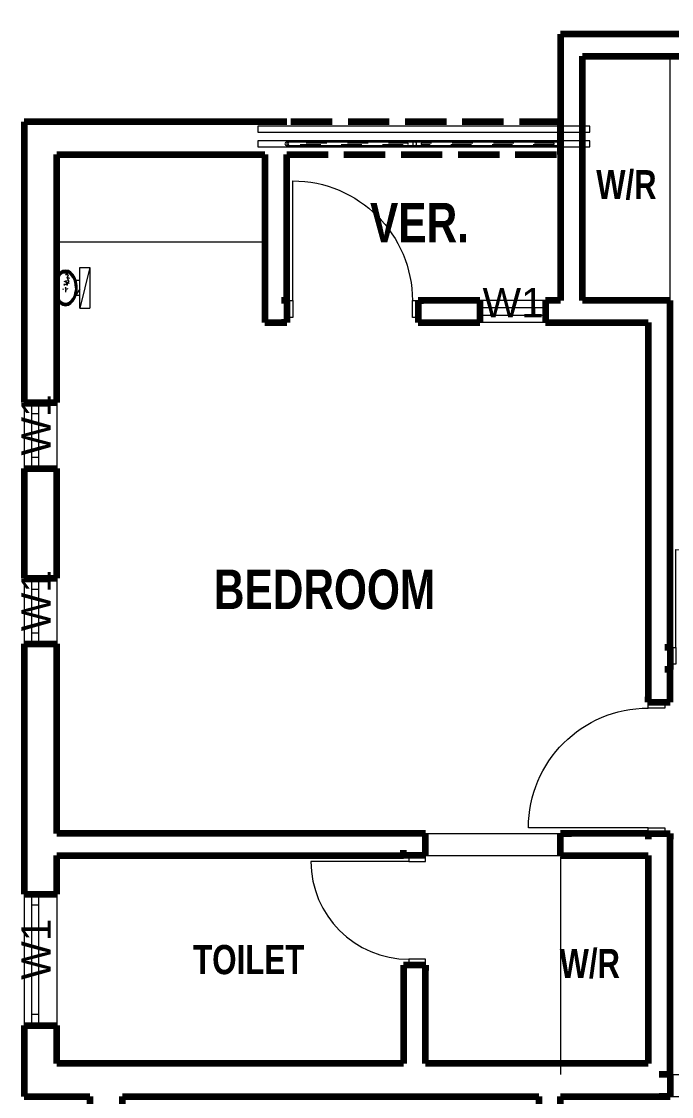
# Model space of a CAD drawing. Header units: millimetres. Extents: x 119896 to 184842, y -80649 to -62433.
# Drawn here: x 176539 to 180992, y -69805 to -62444 of the extents above; entities that cross this region are included whole.
import ezdxf
from ezdxf.enums import TextEntityAlignment as Align

# ---------------------------------------------------------------- set-up
doc = ezdxf.new("R2010")
doc.units = ezdxf.units.MM
doc.header["$MEASUREMENT"] = 0
for name, pattern in [('Dashed', [564.444447, 282.222223, -282.222223]), ('Hidden Line', [391.222223, 282.222223, -109]), ('Small Dashed', [282.222222, 141.111111, -141.111111])]:
    doc.linetypes.add(name, pattern=pattern)
for name, color, linetype, lineweight in [('0_Pen_No__2', 8, 'Continuous', 15), ('Annotation - Text_Pen_No__86_Pen_No__21', 7, 'Continuous', 35), ('ARCHICAD Doors_Pen_No__141', 7, 'Continuous', 120), ('ARCHICAD Window Markers_Pen_No__7', 7, 'Continuous', 35), ('ARCHICAD Windows_Pen_No__141', 7, 'Continuous', 120), ('Structural - Bearing_Pen_No__141', 7, 'Continuous', 120)]:
    doc.layers.add(name, color=color, linetype=linetype, lineweight=lineweight)
for name, color, linetype in [('ARCHICAD Doors', 7, 'Continuous'), ('ARCHICAD Window Markers', 7, 'Continuous'), ('ARCHICAD Windows', 7, 'Continuous'), ('Interior - Stair & Railing', 7, 'Continuous'), ('Structural - Bearing', 7, 'Continuous')]:
    doc.layers.add(name, color=color, linetype=linetype)
for name, color, linetype, lineweight, true_color in [('ARCHICAD Doors_Pen_No__23', 7, 'Continuous', 20, 0xff6600), ('ARCHICAD Doors_Pen_No__3', 7, 'Continuous', 18, 0xff6600), ('ARCHICAD Windows_Pen_No__23', 7, 'Continuous', 20, 0xff6600), ('ARCHICAD Windows_Pen_No__3', 7, 'Continuous', 18, 0xff6600), ('Drawing & Figure_Pen_No__23', 7, 'Continuous', 20, 0xff6600), ('Interior - Stair & Railing_Pen_No__91', 171, 'Continuous', 13, 0xaaaaff)]:
    doc.layers.add(name, color=color, linetype=linetype, lineweight=lineweight, true_color=true_color)
doc.styles.add('GENERATED_STYLE_1', font='arial.ttf')
doc.styles.add('GENERATED_STYLE_2', font='')
doc.styles.get('GENERATED_STYLE_2').set_extended_font_data('Impact', bold=True)

# ---------------------------------------------------------------- blocks, each defined once
blk = doc.blocks.new('Window 24_2')
at = {"layer": 'ARCHICAD Windows_Pen_No__141', "color": 7, "linetype": 'Continuous', "lineweight": 120}
for p, q in [((-225, 50), (-225, 0)), ((-225, 0), (-225, -50)), ((-225, 0), (-225, -50)), ((225, 50), (225, 0)), ((225, 0), (225, -50)), ((225, 0), (225, -50)), ((-225, -50), (-225, -175)), ((225, -50), (225, -175))]:
    blk.add_line(p, q, dxfattribs=at)
at = {"layer": 'ARCHICAD Windows_Pen_No__23', "color": 30, "linetype": 'Continuous', "lineweight": 20, "true_color": 0xff6600}
for p, q in [((-225, 0), (-150, 0)), ((-150, 0), (-150, -50)), ((150, -50), (150, 0)), ((150, 0), (225, 0)), ((-150, -50), (-225, -50)), ((225, -50), (150, -50))]:
    blk.add_line(p, q, dxfattribs=at)
at = {"layer": 'ARCHICAD Windows_Pen_No__3', "color": 30, "linetype": 'Continuous', "lineweight": 18, "true_color": 0xff6600}
for p, q in [((-225, 50), (225, 50)), ((-150, 0), (150, 0)), ((150, -50), (-150, -50)), ((-225, -175), (225, -175))]:
    blk.add_line(p, q, dxfattribs=at)
blk = doc.blocks.new('W Marker 22')
at = {"layer": 'ARCHICAD Window Markers_Pen_No__7', "color": 7, "lineweight": 35, "style": 'GENERATED_STYLE_1'}
blk.add_attdef('AC_MarkerText_1', text='', height=200, dxfattribs=at).set_placement((-205.7, -173.4), align=Align.BOTTOM_LEFT)
blk = doc.blocks.new('Window 24')
at = {"layer": 'ARCHICAD Windows_Pen_No__141', "color": 7, "linetype": 'Continuous', "lineweight": 120}
for p, q in [((-450, 50), (-450, 0)), ((-450, 0), (-450, -50)), ((-450, 0), (-450, -50)), ((450, 50), (450, 0)), ((450, 0), (450, -50)), ((450, 0), (450, -50)), ((-450, -50), (-450, -175)), ((450, -50), (450, -175))]:
    blk.add_line(p, q, dxfattribs=at)
at = {"layer": 'ARCHICAD Windows_Pen_No__23', "color": 30, "linetype": 'Continuous', "lineweight": 20, "true_color": 0xff6600}
for p, q in [((-450, 0), (-375, 0)), ((-375, 0), (-375, -50)), ((375, -50), (375, 0)), ((375, 0), (450, 0)), ((-375, -50), (-450, -50)), ((450, -50), (375, -50))]:
    blk.add_line(p, q, dxfattribs=at)
at = {"layer": 'ARCHICAD Windows_Pen_No__3', "color": 30, "linetype": 'Continuous', "lineweight": 18, "true_color": 0xff6600}
for p, q in [((-450, 50), (450, 50)), ((-375, 0), (375, 0)), ((375, -50), (-375, -50)), ((-450, -175), (450, -175))]:
    blk.add_line(p, q, dxfattribs=at)
blk = doc.blocks.new('Wall_28', base_point=(134969.5, -63130.4))
at = {"layer": 'Structural - Bearing_Pen_No__141', "color": 7, "linetype": 'Continuous', "lineweight": 120}
for p, q in [((134969.5, -65053.9), (135019.5, -65053.9)), ((135019.5, -65053.9), (135069.5, -65053.9)), ((135069.5, -65053.9), (135194.5, -65053.9)), ((134969.5, -65503.9), (135019.5, -65503.9)), ((135019.5, -65503.9), (135069.5, -65503.9)), ((135069.5, -65503.9), (135194.5, -65503.9)), ((134969.5, -66256.7), (135019.5, -66256.7)), ((135019.5, -66256.7), (135069.5, -66256.7)), ((135069.5, -66256.7), (135194.5, -66256.7)), ((134969.5, -66706.7), (135019.5, -66706.7)), ((135019.5, -66706.7), (135069.5, -66706.7)), ((135069.5, -66706.7), (135194.5, -66706.7)), ((134969.5, -68419), (135019.5, -68419)), ((135019.5, -68419), (135069.5, -68419)), ((135069.5, -68419), (135194.5, -68419)), ((134969.5, -69319), (135019.5, -69319)), ((135019.5, -69319), (135069.5, -69319)), ((135069.5, -69319), (135194.5, -69319))]:
    blk.add_line(p, q, dxfattribs=at)
at = {"layer": 'Structural - Bearing_Pen_No__141', "color": 7, "linetype": 'Continuous', "lineweight": 120, "flags": 128}
for points in [[(134969.5, -63130.4), (134969.5, -65053.9)], [(135194.5, -65053.9), (135194.5, -63355.4)], [(134969.5, -65503.9), (134969.5, -66256.7)], [(135194.5, -66256.7), (135194.5, -65503.9)], [(134969.5, -66706.7), (134969.5, -68419)], [(135194.5, -68005.4), (135194.5, -66706.7)], [(135194.5, -68419), (135194.5, -68155.4)], [(134969.5, -69319), (134969.5, -69805.4)], [(135194.5, -69580.4), (135194.5, -69319)]]:
    blk.add_lwpolyline(points, dxfattribs=at)
at = {"layer": 'ARCHICAD Window Markers', "color": 161, "lineweight": 25, "true_color": 0x40a5ff}
ref = blk.add_blockref('W Marker 22', (135194.5, -65278.9), dxfattribs=dict(at, rotation=270))
ref.add_attrib('AC_MarkerText_1', 'W1', dxfattribs={"layer": 'ARCHICAD Window Markers_Pen_No__7', "color": 7, "lineweight": 35, "height": 200, "rotation": 90, "style": 'GENERATED_STYLE_1'}).set_placement((135211.5, -65416), align=Align.BOTTOM_LEFT)
ref = blk.add_blockref('W Marker 22', (135194.5, -66481.7), dxfattribs=dict(at, rotation=270))
ref.add_attrib('AC_MarkerText_1', 'W1', dxfattribs={"layer": 'ARCHICAD Window Markers_Pen_No__7', "color": 7, "lineweight": 35, "height": 200, "rotation": 90, "style": 'GENERATED_STYLE_1'}).set_placement((135211.5, -66618.8), align=Align.BOTTOM_LEFT)
ref = blk.add_blockref('W Marker 22', (135194.5, -68869), dxfattribs=dict(at, rotation=270))
ref.add_attrib('AC_MarkerText_1', 'W1', dxfattribs={"layer": 'ARCHICAD Window Markers_Pen_No__7', "color": 7, "lineweight": 35, "height": 200, "rotation": 90, "style": 'GENERATED_STYLE_1'}).set_placement((135211.5, -69006.1), align=Align.BOTTOM_LEFT)
at = {"layer": 'ARCHICAD Windows', "color": 21, "linetype": 'Continuous', "lineweight": 18, "true_color": 0xff9955, "xscale": -1, "zscale": 1000, "rotation": 90}
for name, p in [('Window 24_2', (135019.5, -65278.9)), ('Window 24_2', (135019.5, -66481.7)), ('Window 24', (135019.5, -68869))]:
    blk.add_blockref(name, p, dxfattribs=at)
blk = doc.blocks.new('Wall_29', base_point=(134969.5, -69805.4))
at = {"layer": 'Structural - Bearing_Pen_No__141', "color": 7, "linetype": 'Continuous', "lineweight": 120, "flags": 128}
for points in [[(137569.5, -69580.4), (135194.5, -69580.4)], [(139244.5, -69580.4), (137719.5, -69580.4)], [(134969.5, -69805.4), (135419.5, -69805.4)], [(135644.5, -69805.4), (138494.5, -69805.4)], [(138644.5, -69805.4), (139394.5, -69805.4)]]:
    blk.add_lwpolyline(points, dxfattribs=at)
blk = doc.blocks.new('Wall_30', base_point=(135419.5, -69805.4))
at = {"layer": 'Structural - Bearing_Pen_No__141', "color": 7, "linetype": 'Continuous', "lineweight": 120}
for p, q in [((135419.5, -70573.9), (135469.5, -70573.9)), ((135469.5, -70573.9), (135519.5, -70573.9)), ((135519.5, -70573.9), (135644.5, -70573.9)), ((135419.5, -71473.9), (135469.5, -71473.9)), ((135469.5, -71473.9), (135519.5, -71473.9)), ((135519.5, -71473.9), (135644.5, -71473.9))]:
    blk.add_line(p, q, dxfattribs=at)
at = {"layer": 'Structural - Bearing_Pen_No__141', "color": 7, "linetype": 'Continuous', "lineweight": 120, "flags": 128}
for points in [[(135419.5, -69805.4), (135419.5, -70573.9)], [(135644.5, -70573.9), (135644.5, -69805.4)], [(135419.5, -71473.9), (135419.5, -74305.4)], [(135644.5, -71805.4), (135644.5, -71473.9)], [(135644.5, -74305.4), (135644.5, -71955.4)]]:
    blk.add_lwpolyline(points, dxfattribs=at)
at = {"layer": 'ARCHICAD Window Markers', "color": 161, "lineweight": 25, "true_color": 0x40a5ff}
ref = blk.add_blockref('W Marker 22', (135644.5, -71023.9), dxfattribs=dict(at, rotation=270))
ref.add_attrib('AC_MarkerText_1', 'W1', dxfattribs={"layer": 'ARCHICAD Window Markers_Pen_No__7', "color": 7, "lineweight": 35, "height": 200, "rotation": 90, "style": 'GENERATED_STYLE_1'}).set_placement((135661.5, -71161.1), align=Align.BOTTOM_LEFT)
at = {"layer": 'ARCHICAD Windows', "color": 21, "linetype": 'Continuous', "lineweight": 18, "true_color": 0xff9955, "xscale": -1, "zscale": 1000, "rotation": 90}
blk.add_blockref('Window 24', (135469.5, -71023.9), dxfattribs=at)
blk = doc.blocks.new('Wall_37', base_point=(138644.5, -74305.4))
at = {"layer": 'Structural - Bearing_Pen_No__141', "color": 7, "linetype": 'Continuous', "lineweight": 120, "flags": 128}
for points in [[(138494.5, -69805.4), (138494.5, -71805.4)], [(138644.5, -74155.4), (138644.5, -69805.4)], [(138494.5, -71955.4), (138494.5, -74155.4)]]:
    blk.add_lwpolyline(points, dxfattribs=at)
blk = doc.blocks.new('Door 24')
at = {"layer": 'ARCHICAD Doors_Pen_No__141', "color": 7, "linetype": 'Continuous', "lineweight": 120}
for p, q in [((-450, 0), (-487, 0)), ((-450, 0), (-487, 0)), ((-450, 0), (-450, -115)), ((-450, 0), (-450, -115)), ((450, 0), (450, -115)), ((450, 0), (450, -115)), ((450, 0), (487, 0)), ((450, 0), (487, 0)), ((-450, -115), (-450, -150)), ((-450, -115), (-450, -150)), ((450, -115), (450, -150)), ((450, -115), (450, -150)), ((-450, -150), (-487, -150)), ((-450, -150), (-487, -150)), ((450, -150), (487, -150)), ((450, -150), (487, -150))]:
    blk.add_line(p, q, dxfattribs=at)
at = {"layer": 'ARCHICAD Doors_Pen_No__23', "color": 30, "linetype": 'Continuous', "lineweight": 20, "true_color": 0xff6600}
for p, q in [((-410, 0), (-450, 0)), ((-450, 0), (-450, -115)), ((-410, -115), (-410, 0)), ((450, 0), (410, 0)), ((410, 0), (410, -115)), ((450, -115), (450, 0)), ((-450, -115), (-410, -115)), ((410, -115), (450, -115))]:
    blk.add_line(p, q, dxfattribs=at)
at = {"layer": 'ARCHICAD Doors_Pen_No__3', "color": 30, "linetype": 'Continuous', "lineweight": 18, "true_color": 0xff6600}
blk.add_line((410, 0), (410, 820), dxfattribs=at)
blk.add_arc((410, 0), 820, 90, 180, dxfattribs=at)
blk = doc.blocks.new('Wall_39', base_point=(139394.5, -69805.4))
at = {"layer": 'Structural - Bearing_Pen_No__141', "color": 7, "linetype": 'Continuous', "lineweight": 120}
for p, q in [((139244.5, -67105.4), (139244.5, -67068.4)), ((139244.5, -67105.4), (139359.5, -67105.4)), ((139359.5, -67105.4), (139394.5, -67105.4)), ((139394.5, -67105.4), (139394.5, -67068.4)), ((139244.5, -68005.4), (139244.5, -68042.4)), ((139244.5, -68005.4), (139359.5, -68005.4)), ((139359.5, -68005.4), (139394.5, -68005.4)), ((139394.5, -68005.4), (139394.5, -68042.4))]:
    blk.add_line(p, q, dxfattribs=at)
at = {"layer": 'Structural - Bearing_Pen_No__141', "color": 7, "linetype": 'Continuous', "lineweight": 120, "flags": 128}
for points in [[(139394.5, -66730.4), (139394.5, -64355.4)], [(139244.5, -64505.4), (139244.5, -65680.4)], [(139244.5, -65830.4), (139244.5, -67105.4)], [(139394.5, -67105.4), (139394.5, -66880.4)], [(139394.5, -69655.4), (139394.5, -68005.4)], [(139244.5, -68155.4), (139244.5, -69580.4)]]:
    blk.add_lwpolyline(points, dxfattribs=at)
at = {"layer": 'ARCHICAD Doors', "color": 21, "linetype": 'Continuous', "lineweight": 18, "true_color": 0xff9955, "xscale": -1, "zscale": 1000, "rotation": 90}
blk.add_blockref('Door 24', (139244.5, -67555.4), dxfattribs=at)
blk = doc.blocks.new('Rectangular Window Opening 24_7')
at = {"layer": 'ARCHICAD Windows_Pen_No__141', "color": 7, "linetype": 'Continuous', "lineweight": 120}
for p, q in [((-462.5, 150), (-537.5, 150)), ((-462.5, 150), (-537.5, 150)), ((-462.5, 0), (-462.5, 150)), ((-462.5, 0), (-462.5, 150)), ((462.5, 0), (462.5, 150)), ((462.5, 0), (462.5, 150)), ((462.5, 150), (537.5, 150)), ((462.5, 150), (537.5, 150)), ((-462.5, 0), (-537.5, 0)), ((-462.5, 0), (-537.5, 0)), ((462.5, 0), (537.5, 0)), ((462.5, 0), (537.5, 0))]:
    blk.add_line(p, q, dxfattribs=at)
at = {"layer": 'ARCHICAD Windows_Pen_No__3', "color": 30, "linetype": 'Continuous', "lineweight": 18, "true_color": 0xff6600}
for p, q in [((-462.5, 150), (462.5, 150)), ((-462.5, 0), (462.5, 0))]:
    blk.add_line(p, q, dxfattribs=at)
blk = doc.blocks.new('Wall_40', base_point=(139394.5, -68005.4))
at = {"layer": 'Structural - Bearing_Pen_No__141', "color": 7, "linetype": 'Continuous', "lineweight": 120}
for p, q in [((137719.5, -68005.4), (137644.5, -68005.4)), ((137719.5, -68155.4), (137719.5, -68005.4)), ((138644.5, -68005.4), (138719.5, -68005.4)), ((138644.5, -68155.4), (138644.5, -68005.4)), ((137719.5, -68155.4), (137644.5, -68155.4)), ((138644.5, -68155.4), (138719.5, -68155.4))]:
    blk.add_line(p, q, dxfattribs=at)
at = {"layer": 'Structural - Bearing_Pen_No__141', "color": 7, "linetype": 'Continuous', "lineweight": 120, "flags": 128}
for points in [[(137719.5, -68005.4), (135194.5, -68005.4)], [(139244.5, -68005.4), (138644.5, -68005.4)], [(135194.5, -68155.4), (137569.5, -68155.4)], [(138644.5, -68155.4), (139244.5, -68155.4)]]:
    blk.add_lwpolyline(points, dxfattribs=at)
at = {"layer": 'ARCHICAD Windows', "color": 21, "linetype": 'Dashed', "lineweight": 18, "true_color": 0xff9955, "zscale": 1000}
blk.add_blockref('Rectangular Window Opening 24_7', (138182, -68155.4), dxfattribs=at)
blk = doc.blocks.new('Door 24_3')
at = {"layer": 'ARCHICAD Doors_Pen_No__141', "color": 7, "linetype": 'Continuous', "lineweight": 120}
for p, q in [((-375, 35), (-412, 35)), ((-375, 35), (-412, 35)), ((-375, 0), (-375, 35)), ((-375, 0), (-375, 35)), ((-375, -115), (-375, 0)), ((-375, -115), (-375, 0)), ((375, 0), (375, 35)), ((375, 0), (375, 35)), ((375, 35), (412, 35)), ((375, 35), (412, 35)), ((375, -115), (375, 0)), ((375, -115), (375, 0)), ((-375, -115), (-412, -115)), ((-375, -115), (-412, -115)), ((375, -115), (412, -115)), ((375, -115), (412, -115))]:
    blk.add_line(p, q, dxfattribs=at)
at = {"layer": 'ARCHICAD Doors_Pen_No__23', "color": 30, "linetype": 'Continuous', "lineweight": 20, "true_color": 0xff6600}
for p, q in [((-335, 0), (-375, 0)), ((-375, 0), (-375, -115)), ((-335, -115), (-335, 0)), ((375, 0), (335, 0)), ((335, 0), (335, -115)), ((375, -115), (375, 0)), ((-375, -115), (-335, -115)), ((335, -115), (375, -115))]:
    blk.add_line(p, q, dxfattribs=at)
at = {"layer": 'ARCHICAD Doors_Pen_No__3', "color": 30, "linetype": 'Continuous', "lineweight": 18, "true_color": 0xff6600}
blk.add_line((335, 0), (335, 670), dxfattribs=at)
blk.add_arc((335, 0), 670, 90, 180, dxfattribs=at)
blk = doc.blocks.new('Wall_41', base_point=(137719.5, -69805.4))
at = {"layer": 'Structural - Bearing_Pen_No__141', "color": 7, "linetype": 'Continuous', "lineweight": 120}
for p, q in [((137569.5, -68155.4), (137569.5, -68118.4)), ((137604.5, -68155.4), (137569.5, -68155.4)), ((137719.5, -68155.4), (137604.5, -68155.4)), ((137719.5, -68155.4), (137719.5, -68118.4)), ((137569.5, -68905.4), (137569.5, -68942.4)), ((137604.5, -68905.4), (137569.5, -68905.4)), ((137719.5, -68905.4), (137604.5, -68905.4)), ((137719.5, -68905.4), (137719.5, -68942.4))]:
    blk.add_line(p, q, dxfattribs=at)
at = {"layer": 'Structural - Bearing_Pen_No__141', "color": 7, "linetype": 'Continuous', "lineweight": 120, "flags": 128}
for points in [[(137569.5, -68905.4), (137569.5, -69580.4)], [(137719.5, -69580.4), (137719.5, -68905.4)]]:
    blk.add_lwpolyline(points, dxfattribs=at)
at = {"layer": 'ARCHICAD Doors', "color": 21, "linetype": 'Continuous', "lineweight": 18, "true_color": 0xff9955, "zscale": 1000, "rotation": 90}
blk.add_blockref('Door 24_3', (137604.5, -68530.4), dxfattribs=at)
blk = doc.blocks.new('Window 24_3')
at = {"layer": 'ARCHICAD Windows_Pen_No__141', "color": 7, "linetype": 'Continuous', "lineweight": 120}
for p, q in [((-225, 50), (-225, 0)), ((-225, 0), (-225, -50)), ((-225, 0), (-225, -50)), ((225, 50), (225, 0)), ((225, 0), (225, -50)), ((225, 0), (225, -50)), ((-225, -50), (-225, -100)), ((225, -50), (225, -100))]:
    blk.add_line(p, q, dxfattribs=at)
at = {"layer": 'ARCHICAD Windows_Pen_No__23', "color": 30, "linetype": 'Continuous', "lineweight": 20, "true_color": 0xff6600}
for p, q in [((-225, 0), (-150, 0)), ((-150, 0), (-150, -50)), ((150, -50), (150, 0)), ((150, 0), (225, 0)), ((-150, -50), (-225, -50)), ((225, -50), (150, -50))]:
    blk.add_line(p, q, dxfattribs=at)
at = {"layer": 'ARCHICAD Windows_Pen_No__3', "color": 30, "linetype": 'Continuous', "lineweight": 18, "true_color": 0xff6600}
for p, q in [((-225, 50), (225, 50)), ((-150, 0), (150, 0)), ((150, -50), (-150, -50)), ((-225, -100), (225, -100))]:
    blk.add_line(p, q, dxfattribs=at)
blk = doc.blocks.new('Wall_44', base_point=(139394.5, -64355.4))
at = {"layer": 'Structural - Bearing_Pen_No__141', "color": 7, "linetype": 'Continuous', "lineweight": 120}
for p, q in [((136769.5, -64355.4), (136732.5, -64355.4)), ((136769.5, -64355.4), (136769.5, -64470.4)), ((137669.5, -64355.4), (137706.5, -64355.4)), ((137669.5, -64355.4), (137669.5, -64470.4)), ((138090.8, -64355.4), (138090.8, -64405.4)), ((138090.8, -64405.4), (138090.8, -64455.4)), ((138540.8, -64355.4), (138540.8, -64405.4)), ((138540.8, -64405.4), (138540.8, -64455.4)), ((136769.5, -64470.4), (136769.5, -64505.4)), ((137669.5, -64470.4), (137669.5, -64505.4)), ((138090.8, -64455.4), (138090.8, -64505.4)), ((138540.8, -64455.4), (138540.8, -64505.4)), ((136769.5, -64505.4), (136732.5, -64505.4)), ((137669.5, -64505.4), (137706.5, -64505.4))]:
    blk.add_line(p, q, dxfattribs=at)
at = {"layer": 'Structural - Bearing_Pen_No__141', "color": 7, "linetype": 'Continuous', "lineweight": 120, "flags": 128}
for points in [[(136619.5, -64355.4), (136619.5, -64505.4)], [(138090.8, -64355.4), (137669.5, -64355.4)], [(138644.5, -64355.4), (138540.8, -64355.4)], [(139394.5, -64355.4), (138794.5, -64355.4)], [(136619.5, -64505.4), (136769.5, -64505.4)], [(137669.5, -64505.4), (138090.8, -64505.4)], [(138540.8, -64505.4), (139244.5, -64505.4)]]:
    blk.add_lwpolyline(points, dxfattribs=at)
at = {"layer": 'ARCHICAD Doors', "color": 21, "linetype": 'Continuous', "lineweight": 18, "true_color": 0xff9955, "xscale": -1, "zscale": 1000}
blk.add_blockref('Door 24', (137219.5, -64355.4), dxfattribs=at)
at = {"layer": 'ARCHICAD Window Markers', "color": 161, "lineweight": 25, "true_color": 0x40a5ff}
ref = blk.add_blockref('W Marker 22', (138315.8, -64505.4), dxfattribs=dict(at, rotation=180))
ref.add_attrib('AC_MarkerText_1', 'W1', dxfattribs={"layer": 'ARCHICAD Window Markers_Pen_No__7', "color": 7, "lineweight": 35, "height": 200, "rotation": 360, "style": 'GENERATED_STYLE_1'}).set_placement((138110.1, -64528.9), align=Align.BOTTOM_LEFT)
at = {"layer": 'ARCHICAD Windows', "color": 21, "linetype": 'Continuous', "lineweight": 18, "true_color": 0xff9955, "xscale": -1, "zscale": 1000}
blk.add_blockref('Window 24_3', (138315.8, -64405.4), dxfattribs=at)
blk = doc.blocks.new('Wall_45', base_point=(138794.5, -64355.4))
at = {"layer": 'Structural - Bearing_Pen_No__141', "color": 7, "linetype": 'Continuous', "lineweight": 120, "flags": 128}
for points in [[(138644.5, -62530.4), (138644.5, -64355.4)], [(138794.5, -64355.4), (138794.5, -62680.4)]]:
    blk.add_lwpolyline(points, dxfattribs=at)
blk = doc.blocks.new('Wall_46', base_point=(138794.5, -62680.4))
at = {"layer": 'Structural - Bearing_Pen_No__141', "color": 7, "linetype": 'Continuous', "lineweight": 120}
for p, q in [((140382.8, -62530.4), (140382.8, -62580.4)), ((140832.8, -62530.4), (140832.8, -62580.4)), ((141369.8, -62530.4), (141369.8, -62580.4)), ((141819.8, -62530.4), (141819.8, -62580.4)), ((140382.8, -62580.4), (140382.8, -62630.4)), ((140382.8, -62630.4), (140382.8, -62680.4)), ((140832.8, -62580.4), (140832.8, -62630.4)), ((140832.8, -62630.4), (140832.8, -62680.4)), ((141369.8, -62580.4), (141369.8, -62630.4)), ((141369.8, -62630.4), (141369.8, -62680.4)), ((141819.8, -62580.4), (141819.8, -62630.4)), ((141819.8, -62630.4), (141819.8, -62680.4))]:
    blk.add_line(p, q, dxfattribs=at)
at = {"layer": 'Structural - Bearing_Pen_No__141', "color": 7, "linetype": 'Continuous', "lineweight": 120, "flags": 128}
for points in [[(140382.8, -62530.4), (138644.5, -62530.4)], [(141369.8, -62530.4), (140832.8, -62530.4)], [(143219.5, -62530.4), (141819.8, -62530.4)], [(138794.5, -62680.4), (140382.8, -62680.4)], [(140832.8, -62680.4), (141369.8, -62680.4)], [(141819.8, -62680.4), (143069.5, -62680.4)]]:
    blk.add_lwpolyline(points, dxfattribs=at)
at = {"layer": 'ARCHICAD Window Markers', "color": 161, "lineweight": 25, "true_color": 0x40a5ff}
for p in [(140607.8, -62530.4), (141594.8, -62530.4)]:
    blk.add_blockref('W Marker 22', p, dxfattribs=at).add_auto_attribs({'AC_MarkerText_1': 'W1'})
at = {"layer": 'ARCHICAD Windows', "color": 21, "linetype": 'Continuous', "lineweight": 18, "true_color": 0xff9955, "zscale": 1000}
blk.add_blockref('Window 24_3', (140607.8, -62580.4), dxfattribs=at)
at = {"layer": 'ARCHICAD Windows', "color": 21, "linetype": 'Continuous', "lineweight": 18, "true_color": 0xff9955, "xscale": -1, "zscale": 1000}
blk.add_blockref('Window 24_3', (141594.8, -62580.4), dxfattribs=at)
blk = doc.blocks.new('Wall_53', base_point=(136769.5, -63130.4))
at = {"layer": 'Structural - Bearing_Pen_No__141', "color": 7, "linetype": 'Hidden Line', "lineweight": 120, "flags": 128}
for points in [[(138644.5, -63130.4), (136769.5, -63130.4)], [(138644.5, -63355.4), (138644.5, -63130.4)], [(136769.5, -63355.4), (138644.5, -63355.4)]]:
    blk.add_lwpolyline(points, dxfattribs=at)
blk = doc.blocks.new('Wall_54', base_point=(139394.5, -65680.4))
at = {"layer": 'Structural - Bearing_Pen_No__141', "color": 7, "linetype": 'Continuous', "lineweight": 120, "flags": 128}
blk.add_lwpolyline([(139244.5, -65680.4), (139244.5, -65830.4)], dxfattribs=at)
blk = doc.blocks.new('Door 24_2')
at = {"layer": 'ARCHICAD Doors_Pen_No__141', "color": 7, "linetype": 'Continuous', "lineweight": 120}
for p, q in [((-375, 0), (-412, 0)), ((-375, 0), (-412, 0)), ((-375, 0), (-375, -115)), ((-375, 0), (-375, -115)), ((375, 0), (375, -115)), ((375, 0), (375, -115)), ((375, 0), (412, 0)), ((375, 0), (412, 0)), ((-375, -115), (-375, -150)), ((-375, -115), (-375, -150)), ((375, -115), (375, -150)), ((375, -115), (375, -150)), ((-375, -150), (-412, -150)), ((-375, -150), (-412, -150)), ((375, -150), (412, -150)), ((375, -150), (412, -150))]:
    blk.add_line(p, q, dxfattribs=at)
at = {"layer": 'ARCHICAD Doors_Pen_No__23', "color": 30, "linetype": 'Continuous', "lineweight": 20, "true_color": 0xff6600}
for p, q in [((-335, 0), (-375, 0)), ((-375, 0), (-375, -115)), ((-335, -115), (-335, 0)), ((375, 0), (335, 0)), ((335, 0), (335, -115)), ((375, -115), (375, 0)), ((-375, -115), (-335, -115)), ((335, -115), (375, -115))]:
    blk.add_line(p, q, dxfattribs=at)
at = {"layer": 'ARCHICAD Doors_Pen_No__3', "color": 30, "linetype": 'Continuous', "lineweight": 18, "true_color": 0xff6600}
blk.add_line((335, 0), (335, 670), dxfattribs=at)
blk.add_arc((335, 0), 670, 90, 180, dxfattribs=at)
blk = doc.blocks.new('Wall_55', base_point=(140544.5, -66730.4))
at = {"layer": 'Structural - Bearing_Pen_No__141', "color": 7, "linetype": 'Continuous', "lineweight": 120}
for p, q in [((139394.5, -66730.4), (139357.5, -66730.4)), ((139394.5, -66730.4), (139394.5, -66845.4)), ((140144.5, -66730.4), (140181.5, -66730.4)), ((140144.5, -66730.4), (140144.5, -66845.4)), ((139394.5, -66880.4), (139357.5, -66880.4)), ((139394.5, -66845.4), (139394.5, -66880.4)), ((140144.5, -66845.4), (140144.5, -66880.4)), ((140144.5, -66880.4), (140181.5, -66880.4))]:
    blk.add_line(p, q, dxfattribs=at)
at = {"layer": 'Structural - Bearing_Pen_No__141', "color": 7, "linetype": 'Continuous', "lineweight": 120, "flags": 128}
for points in [[(140394.5, -66730.4), (140144.5, -66730.4)], [(140144.5, -66880.4), (140394.5, -66880.4)]]:
    blk.add_lwpolyline(points, dxfattribs=at)
at = {"layer": 'ARCHICAD Doors', "color": 21, "linetype": 'Continuous', "lineweight": 18, "true_color": 0xff9955, "xscale": -1, "zscale": 1000}
blk.add_blockref('Door 24_2', (139769.5, -66730.4), dxfattribs=at)
blk = doc.blocks.new('Wall_56', base_point=(136769.5, -64355.4))
at = {"layer": 'Structural - Bearing_Pen_No__141', "color": 7, "linetype": 'Continuous', "lineweight": 120, "flags": 128}
for points in [[(136619.5, -63355.4), (136619.5, -64355.4)], [(136769.5, -64355.4), (136769.5, -63355.4)]]:
    blk.add_lwpolyline(points, dxfattribs=at)
blk = doc.blocks.new('Wall_57', base_point=(136769.5, -63130.4))
at = {"layer": 'Structural - Bearing_Pen_No__141', "color": 7, "linetype": 'Continuous', "lineweight": 120, "flags": 128}
for points in [[(136769.5, -63130.4), (134969.5, -63130.4)], [(135194.5, -63355.4), (136619.5, -63355.4)]]:
    blk.add_lwpolyline(points, dxfattribs=at)
blk = doc.blocks.new('Rectangular Window Opening 24_8')
at = {"layer": 'ARCHICAD Windows_Pen_No__141', "color": 7, "linetype": 'Continuous', "lineweight": 120}
for p, q in [((-500, 150), (-575, 150)), ((-500, 150), (-575, 150)), ((-500, 0), (-500, 150)), ((-500, 0), (-500, 150)), ((500, 0), (500, 150)), ((500, 0), (500, 150)), ((500, 150), (575, 150)), ((500, 150), (575, 150)), ((-500, 0), (-575, 0)), ((-500, 0), (-575, 0)), ((500, 0), (575, 0)), ((500, 0), (575, 0))]:
    blk.add_line(p, q, dxfattribs=at)
at = {"layer": 'ARCHICAD Windows_Pen_No__3', "color": 30, "linetype": 'Continuous', "lineweight": 18, "true_color": 0xff6600}
for p, q in [((-500, 150), (500, 150)), ((-500, 0), (500, 0))]:
    blk.add_line(p, q, dxfattribs=at)
blk = doc.blocks.new('Wall_60', base_point=(139394.5, -69805.4))
at = {"layer": 'Structural - Bearing_Pen_No__141', "color": 7, "linetype": 'Continuous', "lineweight": 120}
for p, q in [((139394.5, -69655.4), (139319.5, -69655.4)), ((139394.5, -69655.4), (139394.5, -69805.4)), ((140394.5, -69655.4), (140394.5, -69805.4)), ((140394.5, -69655.4), (140469.5, -69655.4)), ((139394.5, -69805.4), (139319.5, -69805.4)), ((140394.5, -69805.4), (140469.5, -69805.4))]:
    blk.add_line(p, q, dxfattribs=at)
at = {"layer": 'Structural - Bearing_Pen_No__141', "color": 7, "linetype": 'Continuous', "lineweight": 120, "flags": 128}
for points in [[(143069.5, -69655.4), (140544.5, -69655.4)], [(143219.5, -69805.4), (143219.5, -69655.4)], [(140394.5, -69805.4), (142394.5, -69805.4)], [(142619.5, -69805.4), (143219.5, -69805.4)]]:
    blk.add_lwpolyline(points, dxfattribs=at)
at = {"layer": 'ARCHICAD Windows', "color": 21, "linetype": 'Dashed', "lineweight": 18, "true_color": 0xff9955, "xscale": -1, "zscale": 1000, "rotation": 180}
blk.add_blockref('Rectangular Window Opening 24_8', (139894.5, -69655.4), dxfattribs=at)
blk = doc.blocks.new('Railing_3')
at = {"layer": 'Interior - Stair & Railing_Pen_No__91', "color": 161, "linetype": 'Continuous', "lineweight": 13, "true_color": 0xaaaaff}
for p, q in [((136769.5, -63161.6), (136569.5, -63161.6)), ((136569.5, -63161.6), (136569.5, -63201.6)), ((138644.5, -63161.6), (136769.5, -63161.6)), ((138844.5, -63161.6), (138644.5, -63161.6)), ((138844.5, -63201.6), (138844.5, -63161.6)), ((136569.5, -63201.6), (136769.5, -63201.6)), ((136769.5, -63201.6), (138644.5, -63201.6)), ((138644.5, -63201.6), (138844.5, -63201.6)), ((136769.5, -63261.6), (136569.5, -63261.6)), ((136569.5, -63261.6), (136569.5, -63301.6)), ((136569.5, -63301.6), (136769.5, -63301.6)), ((138644.5, -63261.6), (136769.5, -63261.6)), ((136769.5, -63301.6), (138644.5, -63301.6)), ((138844.5, -63261.6), (138644.5, -63261.6)), ((138644.5, -63301.6), (138844.5, -63301.6)), ((138844.5, -63301.6), (138844.5, -63261.6))]:
    blk.add_line(p, q, dxfattribs=at)
at = {"layer": 'Interior - Stair & Railing_Pen_No__91', "color": 161, "linetype": 'Continuous', "lineweight": 13, "true_color": 0xaaaaff, "flags": 128}
for points in [[(136769.5, -63268.6, 1), (136769.5, -63294.6, 1)], [(137644.5, -63268.6, 1), (137644.5, -63294.6, 1)], [(138644.5, -63268.6, 1), (138644.5, -63294.6, 1)]]:
    blk.add_lwpolyline(points, format="xyb", close=True, dxfattribs=at)
blk.add_lwpolyline([(138644.5, -63293.6), (138644.5, -63269.6), (136769.5, -63269.6), (136769.5, -63293.6)], close=True, dxfattribs=at)
at = {"layer": 'Interior - Stair & Railing_Pen_No__91', "color": 161, "linetype": 'Small Dashed', "lineweight": 13, "true_color": 0xaaaaff, "flags": 128}
for points in [[(137599.5, -63285.6), (137599.5, -63277.6), (136814.5, -63277.6), (136814.5, -63285.6)], [(138599.5, -63285.6), (138599.5, -63277.6), (137689.5, -63277.6), (137689.5, -63285.6)]]:
    blk.add_lwpolyline(points, close=True, dxfattribs=at)
blk = doc.blocks.new('Sconce Wall lamp spotline lima N080813')
at = {"layer": '0_Pen_No__2', "color": 8, "linetype": 'Continuous', "lineweight": 15}
for p, q in [((-72, 53.3), (-61.7, 76.1)), ((-71, 69), (-58.3, 91)), ((-64.5, 69.9), (-58.1, 81)), ((-63.5, 61.1), (-53.5, 78.4)), ((-61.7, 76.1), (-48.2, 94.5)), ((-59.9, 78.5), (-55.5, 86.1)), ((-58.3, 91), (-42.5, 107.7)), ((-58.1, 81), (-55.3, 85.8)), ((-56.6, 69.2), (-44.3, 85.9)), ((-56.5, 83.2), (-55.3, 85.8)), ((-55.5, 86.1), (-50, 91.9)), ((-55.3, 85.8), (-51.9, 89.4)), ((-55.3, 85.8), (-53.4, 87.3)), ((-53.5, 78.4), (-52.3, 80.5)), ((-52.3, 80.5), (-39.9, 93.7)), ((-51.9, 89.4), (-43.8, 98)), ((-48.2, 94.5), (-32.2, 107.3)), ((-46, 96.2), (-40.6, 101.9)), ((-44.3, 85.9), (-29.8, 97.6)), ((-43.8, 98), (-40.4, 101.5)), ((-42.5, 107.7), (-24.6, 118.1)), ((-40.6, 101.9), (-34.5, 105.5)), ((-40.4, 101.5), (-36.6, 103.7)), ((-39.9, 93.7), (-38.3, 95.3)), ((-38.3, 95.3), (-24.2, 103.5)), ((-36.6, 103.7), (-27.3, 109.2)), ((-32.2, 107.3), (-14.6, 113.9)), ((-29.8, 97.6), (-13.8, 103.6)), ((-29.7, 108.3), (-23.6, 111.8)), ((-27.3, 109.2), (-23.5, 111.3)), ((-25.3, 109.9), (-23.5, 111.3)), ((-24.6, 118.1), (-5.6, 121.6)), ((-24.3, 110.3), (-23.5, 111.3)), ((-24.2, 103.5), (-22.4, 104.5)), ((-23.7, 110.5), (-23.5, 111.3)), ((-23.6, 111.8), (-17.2, 113)), ((-23.5, 111.3), (-19.5, 112.1)), ((-23.5, 111.3), (-21.5, 111.3)), ((-23.5, 111.3), (-22.5, 111)), ((-23.5, 111.3), (-23.1, 110.7)), ((-22.4, 104.5), (-7.5, 107.3)), ((-19.5, 112.1), (-9.5, 113.9)), ((-14.6, 113.9), (3.5, 113.9)), ((-13.8, 103.6), (2.6, 103.6)), ((-11.9, 113.9), (-5.6, 115.1)), ((-9.5, 113.9), (-5.6, 114.7)), ((-7.5, 107.3), (-5.6, 107.7)), ((-5.6, 121.6), (13.4, 118.1)), ((-5.6, 115.1), (0.8, 113.9)), ((-5.6, 114.7), (-1.6, 113.9)), ((-5.6, 107.7), (9.4, 104.9)), ((-1.6, 113.9), (8.4, 112.1)), ((2.6, 103.6), (18.6, 97.6)), ((3.5, 113.9), (21, 107.3)), ((6, 113), (12.4, 111.8)), ((8.4, 112.1), (12.4, 111.3)), ((9.4, 104.9), (11.3, 104.5)), ((10.3, 111.3), (12.4, 111.3)), ((11.3, 104.5), (25.4, 96.4)), ((12.4, 111.8), (18.5, 108.3)), ((12.4, 111.3), (16.1, 109.2)), ((12.4, 111.3), (14.1, 109.9)), ((13.4, 118.1), (31.4, 107.7)), ((16.1, 109.2), (25.5, 103.7)), ((18.6, 97.6), (33.1, 85.9)), ((21, 107.3), (37, 94.5)), ((23.4, 105.4), (29.4, 101.9)), ((25.4, 96.4), (27.1, 95.3)), ((25.5, 103.7), (29.3, 101.5)), ((27.1, 95.3), (39.5, 82.2)), ((29.3, 101.5), (32.5, 98.1)), ((29.4, 101.9), (34.7, 96.3)), ((31.4, 107.7), (47.1, 91)), ((32.5, 98.1), (40.8, 89.3)), ((33.1, 85.9), (45.4, 69.2)), ((37, 94.5), (50.6, 76.1)), ((39, 91.8), (44.3, 86.1)), ((39.5, 82.2), (41.1, 80.5)), ((40.8, 89.3), (44.1, 85.8)), ((41.1, 80.5), (51.1, 63.3)), ((42.3, 87.3), (44.1, 85.8)), ((43.1, 86.2), (44.1, 85.8)), ((44.1, 85.8), (46.8, 81.2)), ((44.1, 85.8), (45.3, 83.2)), ((44.1, 85.8), (44.5, 84.3)), ((44.3, 86.1), (48.7, 78.7)), ((46.8, 81.2), (53.4, 69.8)), ((47.1, 91), (59.9, 69)), ((50.6, 76.1), (60.8, 53.3)), ((92.3, 138.9), (92.3, -139.5)), ((160.5, -139.5), (92.3, 138.9)), ((92.3, 138.9), (160.5, 138.9)), ((160.5, -139.5), (160.5, 138.9)), ((-84.5, 14.5), (-80, 43)), ((-84.5, -14.9), (-84.5, 14.5)), ((-80.6, -0.1), (-78.4, 27.4)), ((-80.3, 13.7), (-78.7, 24.1)), ((-80.3, 3), (-80.3, 13.7)), ((-80, 43), (-71, 69)), ((-80, 13.7), (-79, 20.4)), ((-80, 6.8), (-80, 13.7)), ((-80, -6.9), (-80, 6.8)), ((-79, 20.4), (-76.8, 34)), ((-78.4, 27.4), (-72, 53.3)), ((-77.6, 30.5), (-76, 40.7)), ((-76.8, 34), (-75.7, 40.5)), ((-76, 40.7), (-72.8, 50)), ((-76, 37.2), (-75.7, 40.5)), ((-75.7, 40.5), (-73.7, 46.5)), ((-75.7, 40.5), (-74.4, 43.4)), ((-75.7, 40.5), (-74.9, 41.7)), ((-75.6, 38.8), (-75.7, 40.5)), ((-75.5, 12.8), (-71.9, 35.2)), ((-75.5, 9.9), (-75.5, 12.8)), ((-75.5, -13.2), (-75.5, 9.9)), ((-73.8, -0.1), (-71.8, 24.9)), ((-73.7, 46.5), (-69.3, 59.3)), ((-71.9, 35.2), (-71.4, 38.1)), ((-71.8, 24.9), (-65.9, 48.5)), ((-71.4, 38.1), (-64.4, 58.5)), ((-70.7, 56.2), (-67.6, 65.3)), ((-69.3, 59.3), (-67.3, 65.1)), ((-67.6, 65.3), (-63.1, 73.1)), ((-67.3, 65.1), (-64.5, 69.9)), ((-65.9, 48.5), (-56.6, 69.2)), ((-64.4, 58.5), (-63.5, 61.1)), ((-23.8, 9), (-17.7, 6)), ((-7.8, 19.1), (-3.5, 19.1)), ((-7.8, 4.4), (-3.5, 4.4)), ((-5.6, -0.1), (-7.8, 4.4)), ((-5.7, 19.4), (-5.7, 29.1)), ((-5.6, 17.2), (-3.5, 19.1)), ((-5.6, 17.2), (-2, 16.5)), ((-3.5, 4.4), (-5.6, 9)), ((-5.6, 9), (-1.5, 8.6)), ((-5.6, -0.1), (-3.5, 4.4)), ((-3.5, 19.1), (-3.9, 19.4)), ((-3.5, 19.1), (-2, 16.5)), ((-3.5, 19.1), (-3.1, 19.1)), ((-3.5, 13.5), (-2, 16.5)), ((-3.5, 13.5), (-1.5, 8.6)), ((-3.5, 13.5), (0.1, 12)), ((-3.5, 4.4), (-1.5, 8.6)), ((12.3, 9), (6.4, 6.1)), ((45.4, 69.2), (54.8, 48.5)), ((51.1, 63.3), (52.4, 61.1)), ((52, 72.9), (56.4, 65.3)), ((52.4, 61.1), (59.4, 40.7)), ((53.4, 69.8), (56.1, 65.1)), ((54.8, 48.5), (60.6, 24.9)), ((56.1, 65.1), (58, 59.5)), ((56.4, 65.3), (59.4, 56.4)), ((58, 59.5), (62.6, 46.3)), ((59.4, 40.7), (60.3, 38.1)), ((59.9, 69), (68.8, 43)), ((60.3, 38.1), (63.9, 15.7)), ((68.9, 13.7), (60.3, 38.1)), ((62.6, -0.1), (60.6, 24.9)), ((60.8, 53.3), (67.2, 27.4)), ((61.7, 49.8), (64.8, 40.7)), ((62.5, 47.3), (62.5, 46.4)), ((62.6, 46.3), (64.5, 40.5)), ((62.6, -0.1), (67.2, 27.4)), ((63.3, 43.3), (64.5, 40.5)), ((63.9, 15.7), (64.3, 12.8)), ((64.3, 12.8), (68.9, 13.7)), ((64.3, 12.8), (64.3, -10.3)), ((64.5, 40.5), (64.8, 37.3)), ((68.9, 13.7), (64.5, 40.5)), ((64.8, 40.7), (66.4, 30.8)), ((92.3, 51.9), (65.7, 51.9)), ((69.4, -0.1), (67.2, 27.4)), ((67.5, 23.9), (69.2, 13.7)), ((68.8, 43), (73.4, 14.5)), ((92.3, 6.4), (68.9, 42.2)), ((68.9, 13.7), (68.9, 7)), ((68.9, 7), (68.9, -7.1)), ((69.2, 13.7), (69.2, 3.2)), ((73.4, 14.5), (73.4, -14.9)), ((-79.9, -43.4), (-84.5, -14.9)), ((-78.4, -27.5), (-80.6, -0.1)), ((-80.3, -14.1), (-80.3, -3.1)), ((-78.6, -24.7), (-80.3, -14.1)), ((-80, -14), (-80, -6.9)), ((-80, -14), (-79.8, -10.4)), ((-78.9, -21), (-80, -14)), ((-79.2, -17.4), (-80, -14)), ((-71, -69.4), (-79.9, -43.4)), ((-76.9, -33.7), (-78.9, -21)), ((-72, -53.4), (-78.4, -27.5)), ((-76, -41.1), (-77.7, -30.2)), ((-75.7, -40.9), (-76.9, -33.7)), ((-72.6, -50.9), (-76, -41.1)), ((-73.5, -47.5), (-75.7, -40.9)), ((-75, -16), (-75.5, -13.2)), ((-71.4, -38.4), (-75, -16)), ((-71.8, -25.1), (-73.8, -0.1)), ((-69.6, -58.8), (-73.5, -47.5)), ((-61.7, -76.2), (-72, -53.4)), ((-65.9, -48.6), (-71.8, -25.1)), ((-70.5, -41), (-71.4, -38.4)), ((-67.6, -65.7), (-71, -55.7)), ((-58.3, -91.3), (-71, -69.4)), ((-63.5, -61.4), (-70.5, -41)), ((-67.3, -65.4), (-69.6, -58.8)), ((-67.3, -65.4), (-68.2, -61.9)), ((-62.7, -74.1), (-67.6, -65.7)), ((-67.3, -65.4), (-67.5, -63.5)), ((-67.3, -65.4), (-67.1, -64.4)), ((-67.3, -65.4), (-66.7, -65.2)), ((-64.1, -71), (-67.3, -65.4)), ((-67.3, -65.4), (-66.4, -65.7)), ((-65.5, -67.9), (-67.3, -65.4)), ((-67.3, -65.4), (-66.2, -66.3)), ((-56.6, -69.3), (-65.9, -48.6)), ((-58.6, -80.4), (-64.1, -71)), ((-62.3, -63.6), (-63.5, -61.4)), ((-52.3, -80.9), (-62.3, -63.6)), ((-44.3, -86), (-56.6, -69.3)), ((-17.2, -46.5), (18.5, -33)), ((-16.9, -23.5), (-13.2, -15.7)), ((5.4, -23.5), (-16.9, -23.5)), ((-5.6, -0.1), (-9.1, -1.8)), ((-5.7, -47.5), (5.4, -23.5)), ((15.7, -45.2), (-5.7, -47.5)), ((-5.6, -0.1), (-2.2, -1.8)), ((-5.6, -5.6), (-5.6, -0.1)), ((5.4, -23.5), (1.8, -15.8)), ((15.7, -45.2), (5.4, -23.5)), ((15.7, -45.2), (5.6, -71.4)), ((24.4, -63.5), (5.6, -71.4)), ((13.2, -87.1), (5.6, -71.4)), ((45.4, -69.3), (33.1, -86)), ((52.4, -61.4), (42.4, -78.7)), ((54.8, -48.6), (45.4, -69.3)), ((59.9, -69.4), (47.1, -91.3)), ((53, -70.9), (47.4, -80.6)), ((60.8, -53.4), (50.6, -76.2)), ((56.4, -65.7), (51.6, -74)), ((53.2, -58.8), (52.4, -61.4)), ((56.1, -65.4), (53, -70.9)), ((60.3, -38.4), (53.2, -58.8)), ((56.1, -65.4), (54.3, -67.9)), ((60.6, -25.1), (54.8, -48.6)), ((58.3, -58.9), (56.1, -65.4)), ((57, -62), (56.1, -65.4)), ((59.7, -55.8), (56.4, -65.7)), ((62.4, -47.2), (58.3, -58.9)), ((68.8, -43.4), (59.9, -69.4)), ((60.7, -35.6), (60.3, -38.4)), ((62.6, -0.1), (60.6, -25.1)), ((64.3, -13.2), (60.7, -35.6)), ((67.2, -27.5), (60.8, -53.4)), ((64.8, -41.1), (61.5, -50.7)), ((64.5, -40.9), (62.4, -47.2)), ((62.5, -46.5), (62.5, -47.7)), ((62.6, -0.1), (69.4, -0.1)), ((64.3, -10.3), (64.3, -13.2)), ((65.7, -33.9), (64.5, -40.9)), ((66.5, -30.5), (64.8, -41.1)), ((65.6, -52.5), (92.3, -52.5)), ((67.8, -20.7), (65.7, -33.9)), ((69.4, -0.1), (67.2, -27.5)), ((69.2, -14.1), (67.5, -24.5)), ((68.9, -14), (67.8, -20.7)), ((68.9, -14), (68.1, -17.3)), ((68.9, -14), (68.2, -15.5)), ((68.3, -14.2), (68.9, -14)), ((68.4, -12.3), (68.9, -14)), ((68.4, -13.3), (68.9, -14)), ((68.6, -10.6), (68.9, -14)), ((73.4, -14.9), (68.8, -43.4)), ((68.9, -7.1), (68.9, -14)), ((69.2, -3.3), (69.2, -14.1)), ((-48.2, -94.6), (-61.7, -76.2)), ((-55.5, -86.5), (-60.5, -77.9)), ((-55.3, -86.1), (-58.6, -80.4)), ((-42.5, -108), (-58.3, -91.3)), ((-49.4, -93), (-55.5, -86.5)), ((-51.2, -90.5), (-55.3, -86.1)), ((-50.7, -82.5), (-52.3, -80.9)), ((-44.6, -97.5), (-51.2, -90.5)), ((-38.3, -95.7), (-50.7, -82.5)), ((-32.2, -107.5), (-48.2, -94.6)), ((-40.6, -102.3), (-46.8, -95.7)), ((-40.4, -101.9), (-44.6, -97.5)), ((-29.8, -97.7), (-44.3, -86)), ((-24.6, -118.4), (-42.5, -108)), ((-40.4, -101.9), (-42.3, -99.3)), ((-33.6, -106.3), (-40.6, -102.3)), ((-35.7, -104.6), (-40.4, -101.9)), ((-40.4, -101.9), (-38, -102.8)), ((-36.5, -96.7), (-38.3, -95.7)), ((-22.4, -104.9), (-36.5, -96.7)), ((-28.3, -108.9), (-35.7, -104.6)), ((-14.6, -114.1), (-32.2, -107.5)), ((-23.6, -112.1), (-30.7, -108)), ((-13.8, -103.7), (-29.8, -97.7)), ((-23.5, -111.7), (-28.3, -108.9)), ((-5.6, -122), (-24.6, -118.4)), ((-16.1, -113.5), (-23.6, -112.1)), ((-18.5, -112.6), (-23.5, -111.7)), ((-20.5, -105.2), (-22.4, -104.9)), ((-5.6, -108), (-20.5, -105.2)), ((-10.6, -114.1), (-18.5, -112.6)), ((5.6, -100.8), (-17.1, -100.8)), ((3.5, -114.1), (-14.6, -114.1)), ((2.6, -103.7), (-13.8, -103.7)), ((-5.6, -115.5), (-13.1, -114.1)), ((-5.6, -115), (-10.6, -114.1)), ((-8.1, -114.1), (-5.6, -115)), ((-6.7, -114.1), (-5.6, -115)), ((13.2, -87.1), (-5.7, -90.5)), ((5.6, -100.8), (-5.7, -90.5)), ((-3.7, -107.7), (-5.6, -108)), ((-0.6, -114.1), (-5.6, -115)), ((-3.1, -114.1), (-5.6, -115)), ((1.9, -114.1), (-5.6, -115.5)), ((13.4, -118.4), (-5.6, -122)), ((11.3, -104.9), (-3.7, -107.7)), ((7.4, -112.6), (-0.6, -114.1)), ((-0.3, -103.7), (5.6, -100.8)), ((18.6, -97.7), (2.6, -103.7)), ((21, -107.5), (3.5, -114.1)), ((12.4, -112.1), (5, -113.5)), ((13.2, -87.1), (5.6, -100.8)), ((10, -100.9), (5.6, -100.8)), ((12.4, -111.7), (7.4, -112.6)), ((13, -103.8), (11.3, -104.9)), ((19.4, -108.1), (12.4, -112.1)), ((17.1, -108.9), (12.4, -111.7)), ((27.1, -95.7), (13, -103.8)), ((31.4, -108), (13.4, -118.4)), ((24.6, -104.6), (17.1, -108.9)), ((33.1, -86), (18.6, -97.7)), ((37, -94.6), (21, -107.5)), ((29.4, -102.3), (22.5, -106.3)), ((29.3, -101.9), (24.6, -104.6)), ((29.3, -101.9), (26.8, -102.8)), ((28.7, -94), (27.1, -95.7)), ((28.4, -101.5), (29.3, -101.9)), ((41.1, -80.9), (28.7, -94)), ((33.3, -97.6), (29.3, -101.9)), ((31.1, -99.3), (29.3, -101.9)), ((30, -100.2), (29.3, -101.9)), ((35.5, -95.8), (29.4, -102.3)), ((47.1, -91.3), (31.4, -108)), ((40.2, -90.3), (33.3, -97.6)), ((50.6, -76.2), (37, -94.6)), ((44.3, -86.5), (38.3, -92.8)), ((44.1, -86.1), (40.2, -90.3)), ((42.4, -78.7), (41.1, -80.9)), ((47.4, -80.6), (44.1, -86.1)), ((49.2, -78.1), (44.3, -86.5)), ((92.3, -139.5), (160.5, -139.5))]:
    blk.add_line(p, q, dxfattribs=at)

msp = doc.modelspace()

# ---------------------------------------------------------------- linework, layer by layer
at = {"layer": 'Drawing & Figure_Pen_No__23', "color": 30, "linetype": 'Continuous', "lineweight": 20, "true_color": 0xff6600}
for p, q in [((180982.3, -64355.4), (180982.3, -62680.4)), ((178207.3, -63955.4), (176782.3, -63955.4)), ((180232.3, -68164.4), (180232.3, -69655.4))]:
    msp.add_line(p, q, dxfattribs=at)

# ---------------------------------------------------------------- block references
at = {"color": 8, "linetype": 'Continuous', "lineweight": 15, "xscale": -1, "zscale": 1000, "rotation": 180}
msp.add_blockref('Sconce Wall lamp spotline lima N080813', (176846.8, -64268.3), dxfattribs=at)
at = {"layer": 'Interior - Stair & Railing', "color": 7, "linetype": 'Continuous', "lineweight": 13}
msp.add_blockref('Railing_3', (41587.8, 0), dxfattribs=at)
at = {"layer": 'Structural - Bearing', "color": 7, "lineweight": 120}
for name, p in [('Wall_46', (180382.3, -62680.4)), ('Wall_45', (180382.3, -64355.4)), ('Wall_28', (176557.3, -63130.4)), ('Wall_57', (178357.3, -63130.4)), ('Wall_53', (178357.3, -63130.4)), ('Wall_56', (178357.3, -64355.4)), ('Wall_44', (180982.3, -64355.4)), ('Wall_39', (180982.3, -69805.4)), ('Wall_54', (180982.3, -65680.4)), ('Wall_55', (182132.3, -66730.4)), ('Wall_40', (180982.3, -68005.4)), ('Wall_41', (179307.3, -69805.4)), ('Wall_29', (176557.3, -69805.4)), ('Wall_60', (180982.3, -69805.4)), ('Wall_30', (177007.3, -69805.4)), ('Wall_37', (180232.3, -74305.4))]:
    msp.add_blockref(name, p, dxfattribs=at)

# ---------------------------------------------------------------- texts
at = {"layer": 'Annotation - Text_Pen_No__86_Pen_No__21', "color": 7, "linetype": 'Continuous', "lineweight": 35, "attachment_point": 2, "style": 'GENERATED_STYLE_2'}
for s, insert, char_height in [('\\A1;{\\pqc;\\fImpact|b1|i0|c0|p34;W/R}', (180683.1, -63461.7), 198.078), ('\\A1;{\\pqc;\\fImpact|b1|i0|c0|p34;VER.}', (179265.8, -63685.8), 270.842), ('\\A1;{\\pqc;\\fImpact|b1|i0|c0|p34;BEDROOM}', (178615.5, -66196.9), 270.842), ('\\A1;{\\pqc;\\fImpact|b1|i0|c0|p34;TOILET}', (178096, -68767.6), 200), ('\\A1;{\\pqc;\\fImpact|b1|i0|c0|p34;W/R}', (180432.2, -68795), 198.078)]:
    msp.add_mtext(s, dxfattribs=dict(at, insert=insert, char_height=char_height))

doc.saveas('drawing.dxf')
